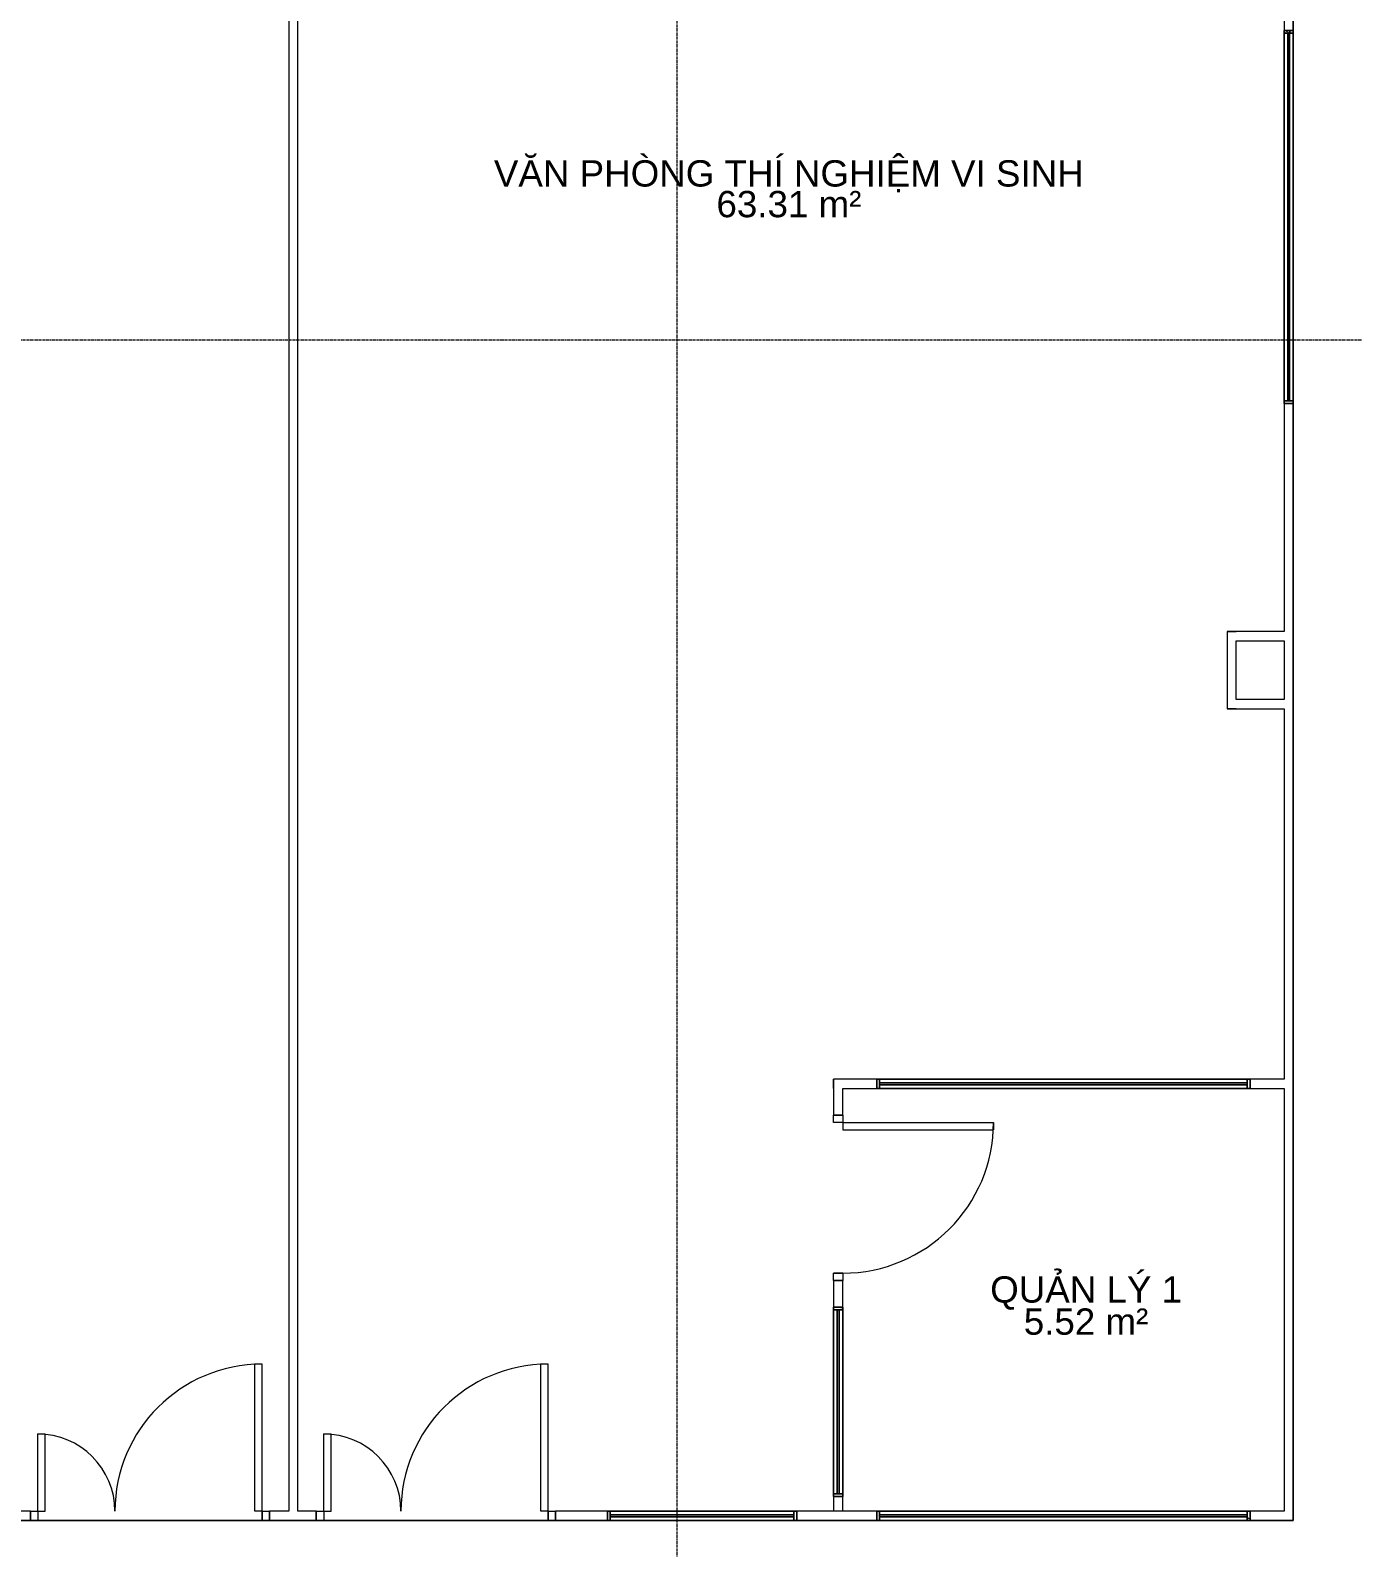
# Model space of a CAD drawing. Header units: millimetres. Extents: x -21807 to 22087, y 36760 to 60640.
# Drawn here: x 7384 to 14623, y 44869 to 53122 of the extents above; entities that cross this region are included whole.
import ezdxf

# ---------------------------------------------------------------- set-up
doc = ezdxf.new("R2010")
doc.units = ezdxf.units.MM
doc.linetypes.add('Grid Line', pattern=[22.225, 12.7, -3.175, 3.175, -3.175])
for name, color, linetype, lineweight in [('A-AREA-IDEN', 7, 'Continuous', 9), ('A-DETL-GENF', 7, 'Continuous', 5), ('A-WALL', 7, 'Continuous', 9), ('S-GRID', 7, 'Continuous', 9)]:
    doc.layers.add(name, color=color, linetype=linetype, lineweight=lineweight)
for name, color, linetype, lineweight, true_color in [('A-DOOR', 5, 'Continuous', 9, 0x0000ff), ('A-FLOR', 7, 'Continuous', 9, 0x007f00), ('A-GLAZ', 7, 'Continuous', 9, 0x00007f)]:
    doc.layers.add(name, color=color, linetype=linetype, lineweight=lineweight, true_color=true_color)
doc.styles.add('Arial_4', font='arial.ttf', dxfattribs={"height": 143})

# ---------------------------------------------------------------- blocks, each defined once
blk = doc.blocks.new('Cư_a đơn - _D5 _900x2200__TrongNha-1164036-MẶT BẰNG HỆ THỐNG GIÓ CẤP AHU')
at = {"layer": 'A-DETL-GENF', "color": 253, "lineweight": 9, "true_color": 0xaaaaaa}
for p, q in [((410, -25), (370, -25)), ((370, -25), (370, -845)), ((410, -25), (410, -845)), ((410, -845), (370, -845))]:
    blk.add_line(p, q, dxfattribs=at)
blk.add_arc((410, -25), 820, 180, 270, dxfattribs=at)
at = {"layer": 'A-DOOR', "color": 161, "lineweight": 13, "true_color": 0xaaaaff}
for p, q in [((-450, -25), (-450, 25)), ((-450, 25), (-410, 25)), ((-450, 25), (-410, 25)), ((-450, -25), (-450, 25)), ((-410, 25), (-410, -25)), ((-410, -25), (-410, 25)), ((410, -25), (410, 25)), ((410, 25), (450, 25)), ((410, 25), (450, 25)), ((410, -25), (410, 25)), ((450, 25), (450, -25)), ((450, -25), (450, 25)), ((-410, -25), (-450, -25)), ((-410, -25), (-450, -25)), ((450, -25), (410, -25)), ((450, -25), (410, -25))]:
    blk.add_line(p, q, dxfattribs=at)
blk = doc.blocks.new('Cư_a đôi ca_nh lê_ch - _D2 _1300x2200__TrongNha-1164139-MẶT BẰNG HỆ THỐNG GIÓ CẤP AHU')
at = {"layer": 'A-DETL-GENF', "color": 253, "lineweight": 9, "true_color": 0xaaaaaa}
for p, q in [((-785, -25), (-745, -25)), ((-785, -25), (-785, -825)), ((-745, -25), (-745, -825)), ((435, -25), (395, -25)), ((395, -25), (395, -445)), ((435, -25), (435, -445)), ((435, -445), (395, -445)), ((-785, -825), (-745, -825))]:
    blk.add_line(p, q, dxfattribs=at)
for centre, radius, start, end in [((-785, -25), 800, 270, 360), ((435, -25), 420, 180, 270)]:
    blk.add_arc(centre, radius, start, end, dxfattribs=at)
at = {"layer": 'A-DOOR', "color": 161, "lineweight": 13, "true_color": 0xaaaaff}
for p, q in [((-825, -25), (-825, 25)), ((-825, 25), (-785, 25)), ((-825, 25), (-785, 25)), ((-825, -25), (-825, 25)), ((-785, 25), (-785, -25)), ((-785, -25), (-785, 25)), ((435, -25), (435, 25)), ((435, 25), (475, 25)), ((435, 25), (475, 25)), ((435, -25), (435, 25)), ((475, 25), (475, -25)), ((475, -25), (475, 25)), ((-785, -25), (-825, -25)), ((-785, -25), (-825, -25)), ((475, -25), (435, -25)), ((475, -25), (435, -25))]:
    blk.add_line(p, q, dxfattribs=at)
blk = doc.blocks.new('AK_OViewTuongPanel - 2000x1200-1199252-MẶT BẰNG HỆ THỐNG GIÓ CẤP AHU')
at = {"layer": 'A-GLAZ', "color": 9, "lineweight": 13, "true_color": 0xaaaad4}
for p, q in [((-1015, 25), (-1015, -25)), ((-1000, 25), (-1015, 25)), ((-1015, -25), (-1015, 25)), ((-1015, 25), (1015, 25)), ((-1000, -25), (-1000, 25)), ((1000, 25), (-1000, 25)), ((-1000, 25), (-1000, -25)), ((1000, 5), (-1000, 5)), ((-1000, 5), (-1000, -5)), ((-1000, -5), (-1000, 5)), ((-1000, 5), (1000, 5)), ((1015, 25), (1000, 25)), ((1000, 25), (1000, -25)), ((1000, -25), (1000, 25)), ((1000, -5), (1000, 5)), ((1000, 5), (1000, -5)), ((1015, -25), (1015, 25)), ((1015, 25), (1015, -25)), ((-1015, -25), (-1000, -25)), ((1015, -25), (-1015, -25)), ((-1000, -5), (1000, -5)), ((1000, -5), (-1000, -5)), ((-1000, -25), (1000, -25)), ((1000, -25), (1015, -25))]:
    blk.add_line(p, q, dxfattribs=at)
blk = doc.blocks.new('AK_OViewTuongPanel - 2000x1200-V4-MẶT BẰNG HỆ THỐNG GIÓ CẤP AHU')
at = {"layer": 'A-GLAZ', "true_color": 0xaaaaaa}
h = blk.add_hatch(dxfattribs=at)
h.set_pattern_fill('FP_2', color=253, style=0, pattern_type=2)
h.set_pattern_definition([(217.5, (11201.41, 45041.94), (3.52028, -107.6708), [7.376, -77.561, 7.376, -87.62, -90.805]), (217.5, (11201.41, 45041.94), (3.52028, -107.6708), [-179.934, 7.376, -83.429]), (187.5, (11201.41, 45041.94), (-98.8949, -157.70153), [7.376, -38.445, 7.376, -69.179, -29.337]), (187.5, (11201.41, 45041.94), (-98.8949, -157.70153), [-122.377, 7.376, -21.961]), (147.5, (11270.14, 45041.94), (-174.01878, -0.31631), [7.376, -20.564, 7.376, -93.208, -131.318]), (147.5, (11270.14, 45041.94), (-174.01878, -0.31631), [-128.524, 7.376, -123.942]), (137.5, (11270.14, 45041.94), (-167.9829, -49.0445), [7.376, -6.594, 7.376, -58.562, -75.438]), (137.5, (11270.14, 45041.94), (-167.9829, -49.0445), [-79.908, 7.376, -68.062])])
h.paths.add_polyline_path([(-1000, 25), (-1015, 25), (-1015, -25), (-1000, -25)])
h.paths.add_polyline_path([(1015, 25), (1000, 25), (1000, -25), (1015, -25)])
at = {"layer": 'A-GLAZ', "color": 9, "lineweight": 13, "true_color": 0xaaaad4}
for p, q in [((-1015, 25), (-1015, -25)), ((-1000, 25), (-1015, 25)), ((-1015, -25), (-1015, 25)), ((-1015, 25), (1015, 25)), ((-1000, -25), (-1000, 25)), ((1000, 25), (-1000, 25)), ((-1000, 25), (-1000, -25)), ((1000, 5), (-1000, 5)), ((-1000, 5), (-1000, -5)), ((-1000, -5), (-1000, 5)), ((-1000, 5), (1000, 5)), ((1015, 25), (1000, 25)), ((1000, 25), (1000, -25)), ((1000, -25), (1000, 25)), ((1000, -5), (1000, 5)), ((1000, 5), (1000, -5)), ((1015, -25), (1015, 25)), ((1015, 25), (1015, -25)), ((-1015, -25), (-1000, -25)), ((1015, -25), (-1015, -25)), ((-1000, -5), (1000, -5)), ((1000, -5), (-1000, -5)), ((-1000, -25), (1000, -25)), ((1000, -25), (1015, -25))]:
    blk.add_line(p, q, dxfattribs=at)
blk = doc.blocks.new('AK_OViewTuongPanel - 1000x1200-V5-MẶT BẰNG HỆ THỐNG GIÓ CẤP AHU')
at = {"layer": 'A-GLAZ', "color": 9, "lineweight": 13, "true_color": 0xaaaad4}
for p, q in [((-515, 25), (515, 25)), ((-515, -25), (-515, 25)), ((-515, 25), (-515, -25)), ((-500, 25), (-515, 25)), ((-500, 25), (-500, -25)), ((500, 25), (-500, 25)), ((-500, -25), (-500, 25)), ((500, 5), (-500, 5)), ((-500, 5), (-500, -5)), ((-500, -5), (-500, 5)), ((-500, 5), (500, 5)), ((500, -25), (500, 25)), ((515, 25), (500, 25)), ((500, 25), (500, -25)), ((500, -5), (500, 5)), ((500, 5), (500, -5)), ((515, 25), (515, -25)), ((515, -25), (515, 25)), ((515, -25), (-515, -25)), ((-515, -25), (-500, -25)), ((-500, -5), (500, -5)), ((500, -5), (-500, -5)), ((-500, -25), (500, -25)), ((500, -25), (515, -25))]:
    blk.add_line(p, q, dxfattribs=at)
blk = doc.blocks.new('AK_OViewTuongPanel - 1000x1200-V27-MẶT BẰNG HỆ THỐNG GIÓ CẤP AHU')
at = {"layer": 'A-GLAZ', "true_color": 0xaaaaaa}
h = blk.add_hatch(dxfattribs=at)
h.set_pattern_fill('FP_16', color=253, style=0, pattern_type=2)
h.set_pattern_definition([(307.5, (-45661.94, 9976.41), (107.6708, 3.52028), [7.376, -77.561, 7.376, -87.62, -90.805]), (307.5, (-45661.94, 9976.41), (107.6708, 3.52028), [-179.934, 7.376, -83.429]), (277.5, (-45661.94, 9976.41), (157.70153, -98.8949), [7.376, -38.445, 7.376, -69.179, -29.337]), (277.5, (-45661.94, 9976.41), (157.70153, -98.8949), [-122.377, 7.376, -21.961]), (237.5, (-45661.94, 10045.14), (0.31631, -174.01878), [7.376, -20.564, 7.376, -93.208, -131.318]), (237.5, (-45661.94, 10045.14), (0.31631, -174.01878), [-128.524, 7.376, -123.942]), (227.5, (-45661.94, 10045.14), (49.0445, -167.9829), [7.376, -6.594, 7.376, -58.562, -75.438]), (227.5, (-45661.94, 10045.14), (49.0445, -167.9829), [-79.908, 7.376, -68.062])])
h.paths.add_polyline_path([(-515, 25), (-515, -25), (-500, -25), (-500, 25)])
h.paths.add_polyline_path([(500, 25), (500, -25), (515, -25), (515, 25)])
at = {"layer": 'A-GLAZ', "color": 9, "lineweight": 13, "true_color": 0xaaaad4}
for p, q in [((-515, 25), (515, 25)), ((-515, -25), (-515, 25)), ((-515, 25), (-515, -25)), ((-500, 25), (-515, 25)), ((-500, 25), (-500, -25)), ((500, 25), (-500, 25)), ((-500, -25), (-500, 25)), ((500, 5), (-500, 5)), ((-500, 5), (-500, -5)), ((-500, -5), (-500, 5)), ((-500, 5), (500, 5)), ((500, -25), (500, 25)), ((515, 25), (500, 25)), ((500, 25), (500, -25)), ((500, -5), (500, 5)), ((500, 5), (500, -5)), ((515, 25), (515, -25)), ((515, -25), (515, 25)), ((515, -25), (-515, -25)), ((-515, -25), (-500, -25)), ((-500, -5), (500, -5)), ((500, -5), (-500, -5)), ((-500, -25), (500, -25)), ((500, -25), (515, -25))]:
    blk.add_line(p, q, dxfattribs=at)
blk = doc.blocks.new('AK_OViewTuongPanel - 2000x1200-V28-MẶT BẰNG HỆ THỐNG GIÓ CẤP AHU')
at = {"layer": 'A-GLAZ', "true_color": 0xaaaaaa}
h = blk.add_hatch(dxfattribs=at)
h.set_pattern_fill('FP_17', color=253, style=0, pattern_type=2)
h.set_pattern_definition([(307.5, (-52106.94, 12426.41), (107.6708, 3.52028), [7.376, -77.561, 7.376, -87.62, -90.805]), (307.5, (-52106.94, 12426.41), (107.6708, 3.52028), [-179.934, 7.376, -83.429]), (277.5, (-52106.94, 12426.41), (157.70153, -98.89488), [7.376, -38.445, 7.376, -69.179, -29.337]), (277.5, (-52106.94, 12426.41), (157.70153, -98.89488), [-122.377, 7.376, -21.961]), (237.5, (-52106.94, 12495.14), (0.31631, -174.01878), [7.376, -20.564, 7.376, -93.208, -131.318]), (237.5, (-52106.94, 12495.14), (0.31631, -174.01878), [-128.524, 7.376, -123.942]), (227.5, (-52106.94, 12495.14), (49.0445, -167.9829), [7.376, -6.594, 7.376, -58.562, -75.438]), (227.5, (-52106.94, 12495.14), (49.0445, -167.9829), [-79.908, 7.376, -68.062])])
h.paths.add_polyline_path([(-1015, -25), (-1000, -25), (-1000, 25), (-1015, 25)])
h.paths.add_polyline_path([(1000, -25), (1015, -25), (1015, 25), (1000, 25)])
at = {"layer": 'A-GLAZ', "color": 9, "lineweight": 13, "true_color": 0xaaaad4}
for p, q in [((-1015, 25), (-1015, -25)), ((-1000, 25), (-1015, 25)), ((-1015, -25), (-1015, 25)), ((-1015, 25), (1015, 25)), ((-1000, -25), (-1000, 25)), ((1000, 25), (-1000, 25)), ((-1000, 25), (-1000, -25)), ((1000, 5), (-1000, 5)), ((-1000, 5), (-1000, -5)), ((-1000, -5), (-1000, 5)), ((-1000, 5), (1000, 5)), ((1015, 25), (1000, 25)), ((1000, 25), (1000, -25)), ((1000, -25), (1000, 25)), ((1000, -5), (1000, 5)), ((1000, 5), (1000, -5)), ((1015, -25), (1015, 25)), ((1015, 25), (1015, -25)), ((-1015, -25), (-1000, -25)), ((1015, -25), (-1015, -25)), ((-1000, -5), (1000, -5)), ((1000, -5), (-1000, -5)), ((-1000, -25), (1000, -25)), ((1000, -25), (1015, -25))]:
    blk.add_line(p, q, dxfattribs=at)
blk = doc.blocks.new('AK-SGS-M3-A_rvt-1-MẶT BẰNG HỆ THỐNG GIÓ CẤP AHU')
at = {"layer": 'A-WALL', "color": 253, "lineweight": 13, "true_color": 0xaaaaaa}
for p, q in [((8788.9, 58136.9), (8788.9, 45066.9)), ((8788.9, 58116.9), (8788.9, 45066.9)), ((14201.4, 58116.9), (14201.4, 49851.9)), ((14251.4, 45016.9), (14251.4, 58166.9)), ((8838.9, 45066.9), (8838.9, 57756.9)), ((8838.9, 45066.9), (8838.9, 57756.9)), ((14201.4, 51091.9), (14201.4, 53121.9)), ((14251.4, 53121.9), (14251.4, 51091.9)), ((14251.4, 51091.9), (14201.4, 51091.9)), ((14201.4, 51091.9), (14201.4, 49851.9)), ((14251.4, 51091.9), (14201.4, 51091.9)), ((14251.4, 45016.9), (14251.4, 51091.9)), ((13941.4, 49851.9), (13891.4, 49851.9)), ((13891.4, 49851.9), (13891.4, 49431.9)), ((13891.4, 49851.9), (13941.4, 49851.9)), ((13891.4, 49851.9), (13891.4, 49431.9)), ((14201.4, 49851.9), (13941.4, 49851.9)), ((14201.4, 49851.9), (13941.4, 49851.9)), ((13941.4, 49481.9), (13941.4, 49801.9)), ((13941.4, 49481.9), (13941.4, 49801.9)), ((13941.4, 49801.9), (14201.4, 49801.9)), ((13941.4, 49801.9), (14201.4, 49801.9)), ((14201.4, 49801.9), (14201.4, 49481.9)), ((14201.4, 49801.9), (14201.4, 49481.9)), ((14201.4, 49481.9), (13941.4, 49481.9)), ((14201.4, 49481.9), (13941.4, 49481.9)), ((13891.4, 49431.9), (13941.4, 49431.9)), ((13941.4, 49431.9), (13891.4, 49431.9)), ((13941.4, 49431.9), (14201.4, 49431.9)), ((13941.4, 49431.9), (14201.4, 49431.9)), ((14201.4, 49431.9), (14201.4, 47416.9)), ((14201.4, 49431.9), (14201.4, 47416.9)), ((11986.4, 47416.9), (11751.4, 47416.9)), ((11751.4, 47416.9), (11751.4, 47366.9)), ((14201.4, 47416.9), (11751.4, 47416.9)), ((11751.4, 47366.9), (11751.4, 47416.9)), ((11986.4, 47366.9), (11986.4, 47416.9)), ((11986.4, 47416.9), (14016.4, 47416.9)), ((11986.4, 47366.9), (11986.4, 47416.9)), ((14201.4, 47416.9), (14016.4, 47416.9)), ((14016.4, 47416.9), (14016.4, 47366.9)), ((14016.4, 47416.9), (14016.4, 47366.9)), ((11751.4, 47366.9), (11751.4, 47221.9)), ((11751.4, 47366.9), (11751.4, 47221.9)), ((11801.4, 47366.9), (11986.4, 47366.9)), ((11801.4, 47366.9), (14201.4, 47366.9)), ((11801.4, 47221.9), (11801.4, 47366.9)), ((11801.4, 47221.9), (11801.4, 47366.9)), ((14016.4, 47366.9), (11986.4, 47366.9)), ((14016.4, 47366.9), (14201.4, 47366.9)), ((14201.4, 47366.9), (14201.4, 45066.9)), ((14201.4, 47366.9), (14201.4, 45066.9)), ((11751.4, 47221.9), (11801.4, 47221.9)), ((11801.4, 47221.9), (11751.4, 47221.9)), ((11751.4, 46321.9), (11751.4, 46176.9)), ((11801.4, 46321.9), (11751.4, 46321.9)), ((11751.4, 46321.9), (11751.4, 45066.9)), ((11751.4, 46321.9), (11801.4, 46321.9)), ((11801.4, 46176.9), (11801.4, 46321.9)), ((11801.4, 45066.9), (11801.4, 46321.9)), ((11751.4, 46176.9), (11801.4, 46176.9)), ((11751.4, 45146.9), (11751.4, 46176.9)), ((11751.4, 46176.9), (11801.4, 46176.9)), ((11801.4, 46176.9), (11801.4, 45146.9)), ((11751.4, 45146.9), (11751.4, 45066.9)), ((11801.4, 45146.9), (11751.4, 45146.9)), ((11801.4, 45146.9), (11751.4, 45146.9)), ((11801.4, 45066.9), (11801.4, 45146.9)), ((7383.9, 45066.9), (5816.4, 45066.9)), ((7383.9, 45066.9), (7096.4, 45066.9)), ((7383.9, 45016.9), (7383.9, 45066.9)), ((7383.9, 45066.9), (7383.9, 45016.9)), ((8788.9, 45066.9), (8683.9, 45066.9)), ((8683.9, 45066.9), (8683.9, 45016.9)), ((8683.9, 45016.9), (8683.9, 45066.9)), ((8788.9, 45066.9), (8683.9, 45066.9)), ((8938.9, 45066.9), (8838.9, 45066.9)), ((8938.9, 45066.9), (8838.9, 45066.9)), ((8938.9, 45016.9), (8938.9, 45066.9)), ((8938.9, 45066.9), (8938.9, 45016.9)), ((10521.4, 45066.9), (10238.9, 45066.9)), ((10238.9, 45066.9), (10238.9, 45016.9)), ((10238.9, 45016.9), (10238.9, 45066.9)), ((11751.4, 45066.9), (10238.9, 45066.9)), ((10521.4, 45016.9), (10521.4, 45066.9)), ((10521.4, 45016.9), (10521.4, 45066.9)), ((10521.4, 45066.9), (11551.4, 45066.9)), ((11751.4, 45066.9), (11551.4, 45066.9)), ((11551.4, 45066.9), (11551.4, 45016.9)), ((11551.4, 45066.9), (11551.4, 45016.9)), ((11801.4, 45066.9), (11751.4, 45066.9)), ((11986.4, 45066.9), (11801.4, 45066.9)), ((14201.4, 45066.9), (11801.4, 45066.9)), ((11986.4, 45016.9), (11986.4, 45066.9)), ((11986.4, 45016.9), (11986.4, 45066.9)), ((11986.4, 45066.9), (14016.4, 45066.9)), ((14201.4, 45066.9), (14016.4, 45066.9)), ((14016.4, 45066.9), (14016.4, 45016.9)), ((14016.4, 45066.9), (14016.4, 45016.9)), ((5816.4, 45016.9), (7383.9, 45016.9)), ((7096.4, 45016.9), (7383.9, 45016.9)), ((8683.9, 45016.9), (8938.9, 45016.9)), ((8683.9, 45016.9), (8938.9, 45016.9)), ((10238.9, 45016.9), (10521.4, 45016.9)), ((10238.9, 45016.9), (14201.4, 45016.9)), ((11551.4, 45016.9), (10521.4, 45016.9)), ((11551.4, 45016.9), (11986.4, 45016.9)), ((14016.4, 45016.9), (11986.4, 45016.9)), ((14016.4, 45016.9), (14201.4, 45016.9)), ((14201.4, 45016.9), (14251.4, 45016.9)), ((14251.4, 45016.9), (14201.4, 45016.9))]:
    blk.add_line(p, q, dxfattribs=at)
at = {"layer": 'A-DOOR', "color": 9, "lineweight": 13, "true_color": 0xaaaad4}
for name, p, rotation in [('Cư_a đơn - _D5 _900x2200__TrongNha-1164036-MẶT BẰNG HỆ THỐNG GIÓ CẤP AHU', (11776.4, 46771.9), 89.9999999999999), ('Cư_a đôi ca_nh lê_ch - _D2 _1300x2200__TrongNha-1164139-MẶT BẰNG HỆ THỐNG GIÓ CẤP AHU', (7858.9, 45041.9), 180), ('Cư_a đôi ca_nh lê_ch - _D2 _1300x2200__TrongNha-1164139-MẶT BẰNG HỆ THỐNG GIÓ CẤP AHU', (9413.9, 45041.9), 180)]:
    blk.add_blockref(name, p, dxfattribs=dict(at, rotation=rotation))
at = {"layer": 'A-GLAZ', "color": 9, "lineweight": 13, "true_color": 0xaaaad4}
for name, p, rotation in [('AK_OViewTuongPanel - 2000x1200-V28-MẶT BẰNG HỆ THỐNG GIÓ CẤP AHU', (14226.4, 52106.9), 89.99999999999993), ('AK_OViewTuongPanel - 2000x1200-1199252-MẶT BẰNG HỆ THỐNG GIÓ CẤP AHU', (13001.4, 47391.9), 180), ('AK_OViewTuongPanel - 1000x1200-V27-MẶT BẰNG HỆ THỐNG GIÓ CẤP AHU', (11776.4, 45661.9), 89.9999999999999), ('AK_OViewTuongPanel - 2000x1200-V4-MẶT BẰNG HỆ THỐNG GIÓ CẤP AHU', (13001.4, 45041.9), 180)]:
    blk.add_blockref(name, p, dxfattribs=dict(at, rotation=rotation))
blk.add_blockref('AK_OViewTuongPanel - 1000x1200-V5-MẶT BẰNG HỆ THỐNG GIÓ CẤP AHU', (11036.4, 45041.9), dxfattribs=at)
blk = doc.blocks.new('AK-SGS-M3-Hrvt_rvt-1-MẶT BẰNG HỆ THỐNG GIÓ CẤP AHU')
at = {"layer": 'A-FLOR', "color": 9, "true_color": 0xaad4aa}
for p, q in [((14251.4, 58166.9), (14251.4, 45016.9)), ((14251.4, 45016.9), (14251.4, 58166.9)), ((14251.4, 45016.9), (-20048.6, 45016.9)), ((-20048.6, 45016.9), (14251.4, 45016.9))]:
    blk.add_line(p, q, dxfattribs=at)

msp = doc.modelspace()

# ---------------------------------------------------------------- linework, layer by layer
at = {"layer": 'S-GRID', "linetype": 'Grid Line'}
for p, q in [((10901.4, 43361.9), (10901.4, 59870.5)), ((14623.1, 51436.9), (-21036.6, 51436.9))]:
    msp.add_line(p, q, dxfattribs=at)

# ---------------------------------------------------------------- block references
at = {"lineweight": 5}
for name in ['AK-SGS-M3-Hrvt_rvt-1-MẶT BẰNG HỆ THỐNG GIÓ CẤP AHU', 'AK-SGS-M3-A_rvt-1-MẶT BẰNG HỆ THỐNG GIÓ CẤP AHU']:
    msp.add_blockref(name, (0, 0), dxfattribs=at)

# ---------------------------------------------------------------- texts
at = {"layer": 'A-AREA-IDEN', "char_height": 143, "line_spacing_factor": 0.936439, "style": 'Arial_4'}
for s, insert, width, attachment_point in [('\\pxqc,t9.76923,19.53846,29.30769,39.07692,48.84615,58.61538,68.38462,78.15385,87.92308,97.69231,107.46154,117.23077,127,136.76923,146.53846,156.30769,166.07692,175.84615,185.61538,195.38462,205.15385,214.92308,224.69231,234.46154,244.23077,254,263.76923,273.53846,283.30769,293.07692,302.84615,312.61538;{VĂN PHÒNG THÍ NGHIỆM VI SINH}', (11508.2, 52240.7), 3143.8, 8), ('\\pxqc,t9.76923,19.53846,29.30769,39.07692,48.84615,58.61538,68.38462,78.15385,87.92308,97.69231,107.46154,117.23077,127,136.76923,146.53846,156.30769,166.07692,175.84615,185.61538,195.38462,205.15385,214.92308,224.69231,234.46154,244.23077,254,263.76923,273.53846,283.30769,293.07692,302.84615,312.61538;{63.31 m²}', (11508.8, 52175.9), 785.4, 5), ('\\pxqc,t9.76923,19.53846,29.30769,39.07692,48.84615,58.61538,68.38462,78.15385,87.92308,97.69231,107.46154,117.23077,127,136.76923,146.53846,156.30769,166.07692,175.84615,185.61538,195.38462,205.15385,214.92308,224.69231,234.46154,244.23077,254,263.76923,273.53846,283.30769,293.07692,302.84615,312.61538;{QUẢN LÝ 1}', (13125, 46162.2), 1032.9, 8), ('\\pxqc,t9.76923,19.53846,29.30769,39.07692,48.84615,58.61538,68.38462,78.15385,87.92308,97.69231,107.46154,117.23077,127,136.76923,146.53846,156.30769,166.07692,175.84615,185.61538,195.38462,205.15385,214.92308,224.69231,234.46154,244.23077,254,263.76923,273.53846,283.30769,293.07692,302.84615,312.61538;{5.52 m²}', (13124.4, 46097.4), 676.5, 5)]:
    msp.add_mtext(s, dxfattribs=dict(at, insert=insert, width=width, attachment_point=attachment_point))

doc.saveas('drawing.dxf')
